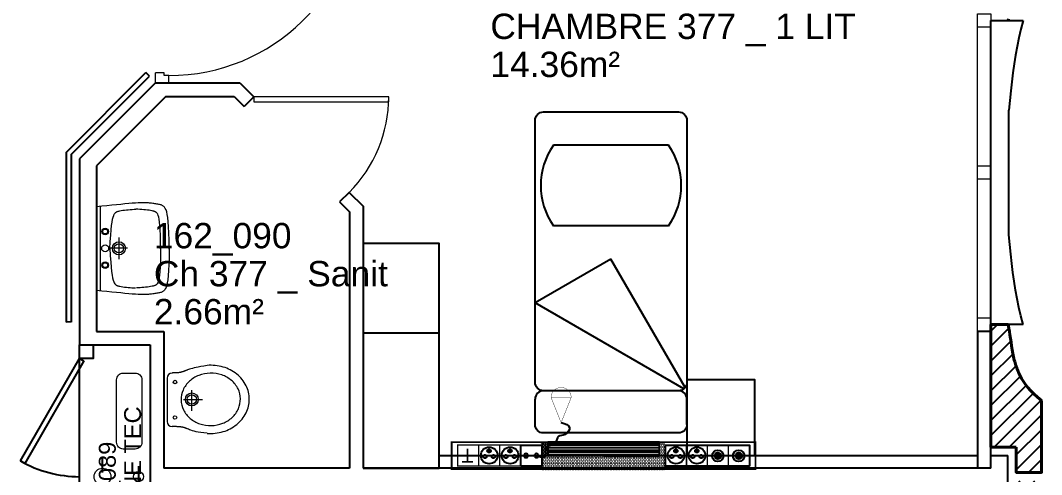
# Model space of a CAD drawing. Header units: metres. Extents: x 143.8 to 210.8, y 45.3 to 115.9.
# Drawn here: x 161.25 to 167.3, y 88.96 to 91.65 of the extents above; entities that cross this region are included whole.
import ezdxf

# ---------------------------------------------------------------- set-up
doc = ezdxf.new("R2010")
doc.units = ezdxf.units.M
doc.header["$LTSCALE"] = 0.6
doc.header["$MEASUREMENT"] = 0
for name, pattern in [('CACHÉ', [0.25, 0.125, -0.125]), ('CONTINU', [0]), ('HIDDEN2', [0.1875, 0.125, -0.0625])]:
    doc.linetypes.add(name, pattern=pattern)
doc.layers.get('0').update_dxf_attribs({"linetype": 'CONTINUOUS'})
for name, color, linetype in [('009 main courant', 181, 'CONTINUOUS'), ('400 Lits', 150, 'CONTINUOUS'), ('A_AGENC', 204, 'CONTINUOUS'), ('A_EQMP', 142, 'CONTINUOUS'), ('A_Etiqu_Gaine', 8, 'CONTINUOUS'), ('A_Etiqu_Gaine_code', 8, 'CONTINUOUS'), ('A_Etiqu_Local', 8, 'CONTINUOUS'), ('A_HACH_STRUC', 7, 'CONTINUOUS'), ('A_MUR_CLOIS', 8, 'CONTINU'), ('A_MURS_ALÈG', 7, 'CONTINU')]:
    doc.layers.add(name, color=color, linetype=linetype)
for name, color, linetype, lineweight in [('A_CHASS', 4, 'CONTINU', 0), ('A_MURS_STRU', 7, 'CONTINU', 40), ('A_PORTE', 8, 'CONTINU', 0), ('A_SANI', 5, 'CONTINU', 0)]:
    doc.layers.add(name, color=color, linetype=linetype, lineweight=lineweight)
doc.styles.add('Attribut', font='arial.ttf')
pattern_1 = [(0, (-148.712983, -85.579135), (0.0046875, 0.009375), [0, -0.009375])]

# ---------------------------------------------------------------- blocks, each defined once
blk = doc.blocks.new('TIRETTE-LIT')
at = {"layer": 'A_EQMP'}
h = blk.add_hatch(color=256, dxfattribs=at)
h.paths.add_polyline_path([(8.95, 3.75, 1), (6.05, 3.75, 1)])
h.paths.add_polyline_path([(6.05, -3.75, 1), (8.95, -3.75, 1)])
for p, q in [((0, 7.5), (0, -7.5)), ((15, 7.5), (0, 7.5)), ((15, -7.5), (15, 7.5)), ((0, -7.5), (15, -7.5))]:
    blk.add_line(p, q, dxfattribs=at)
at = {"layer": 'A_EQMP', "const_width": 0.24}
for points in [[(31.04, 21.42), (49.04, 28.62)], [(49.04, 28.62), (49.04, 14.22)], [(31.04, 21.42), (49.04, 14.22)]]:
    blk.add_lwpolyline(points, dxfattribs=at)
for points in [[(49.04, 14.22, 1), (49.04, 28.62, 1)], [(49.04, 27.42, 1.477033), (49.04, 27.42)]]:
    blk.add_lwpolyline(points, format="xyb", dxfattribs=at)
at = {"layer": 'A_EQMP'}
for centre in [(7.5, 3.75), (7.5, -3.75)]:
    blk.add_circle(centre, 1.45, dxfattribs=at)
blk.add_spline([(31.1, 21.54), (27.52, 27.45), (22.69, 24.22), (21.08, 19.57), (16.82, 17.32), (12.68, 10.42), (6.83, 9.91), (7.17, 3.87)], degree=3, dxfattribs=at)
blk = doc.blocks.new('A$C01C47C35')
at = {"layer": 'A_EQMP', "linetype": 'HIDDEN2'}
for points in [[(0.1237, 0.4052, 1), (0.0853, 0.4052, 1)], [(0.2478, 0.4052, 1), (0.2095, 0.4052, 1)], [(0.3424, 0.3767, 1), (0.3629, 0.3767, 1)], [(0.4665, 0.3767, 1), (0.487, 0.3767, 1)], [(1.4493, 0.3767, 1), (1.4697, 0.3767, 1)], [(1.5734, 0.3767, 1), (1.5939, 0.3767, 1)]]:
    blk.add_hatch(color=256, dxfattribs=at).paths.add_polyline_path(points)
at = {"layer": 'A_EQMP', "linetype": 'Continuous'}
h = blk.add_hatch(dxfattribs=at)
h.set_pattern_fill('DOTS', color=256, scale=0.15, style=0)
h.set_pattern_definition(pattern_1)
edge = h.paths.add_edge_path()
edge.add_line((1.2716, 0.4664), (1.2726, 0.4664))
edge.add_line((1.2726, 0.4664), (1.2726, 0.4839))
edge.add_line((1.2726, 0.4839), (0.5387, 0.4839))
edge.add_line((0.5387, 0.4839), (0.5387, 0.3239))
edge.add_line((0.5387, 0.3239), (0.574, 0.3239))
edge.add_line((0.574, 0.3239), (0.574, 0.4066))
edge.add_line((0.574, 0.4066), (0.905, 0.4066))
edge.add_line((0.905, 0.4066), (1.236, 0.4066))
edge.add_line((1.236, 0.4066), (1.236, 0.3499))
edge.add_spline(control_points=[(1.236, 0.3499), (1.2411, 0.3527), (1.2564, 0.3661), (1.2412, 0.4135), (1.2624, 0.4158), (1.2716, 0.4145)], knot_values=[28.337457, 28.337457, 28.337457, 28.337457, 30.502349, 36.382785, 39.476515, 39.476515, 39.476515, 39.476515], degree=3, periodic=0)
edge.add_line((1.2716, 0.4145), (1.2716, 0.4664))
at = {"layer": 'A_EQMP'}
h = blk.add_hatch(dxfattribs=at)
h.set_pattern_fill('PLASTI', color=1, scale=0.16551, style=0)
h.set_pattern_definition([(360, (-8.3594, 6.80946), (1e-17, 0.04137741), []), (360, (-8.3594, 6.81463), (1e-17, 0.04137741), []), (360, (-8.3594, 6.819804), (1e-17, 0.04137741), []), (360, (-8.3594, 6.83532), (1e-17, 0.04137741), [])])
h.paths.add_polyline_path([(1.236, 0.3239), (1.236, 0.4066), (0.905, 0.4066), (0.574, 0.4066), (0.574, 0.3239)])
at = {"layer": 'A_EQMP', "linetype": 'Continuous'}
h = blk.add_hatch(dxfattribs=at)
h.set_pattern_fill('DOTS', color=256, scale=0.15, style=0)
h.set_pattern_definition(pattern_1)
edge = h.paths.add_edge_path()
edge.add_spline(control_points=[(1.2716, 0.4145), (1.2624, 0.4158), (1.2412, 0.4135), (1.2564, 0.3661), (1.2411, 0.3527), (1.236, 0.3499)], knot_values=[28.337457, 28.337457, 28.337457, 28.337457, 31.431187, 37.311623, 39.476515, 39.476515, 39.476515, 39.476515], degree=3, periodic=0)
edge.add_line((1.236, 0.3499), (1.236, 0.3239))
edge.add_line((1.236, 0.3239), (1.2739, 0.3239))
edge.add_line((1.2739, 0.3239), (1.2739, 0.3423))
edge.add_line((1.2739, 0.3423), (1.2722, 0.3423))
edge.add_line((1.2722, 0.3423), (1.2722, 0.3423))
edge.add_line((1.2722, 0.3423), (1.2716, 0.3423))
edge.add_line((1.2716, 0.3423), (1.2716, 0.4145))
at = {"layer": 'A_EQMP'}
for p, q in [((0.574, 0.4066), (0.574, 0.3239)), ((0.905, 0.4066), (0.574, 0.4066)), ((0.905, 0.4066), (1.236, 0.4066)), ((1.236, 0.3239), (1.236, 0.4066)), ((0.574, 0.3239), (1.236, 0.3239))]:
    blk.add_line(p, q, dxfattribs=at)
for points, const_width in [([(1.805, 0.3239), (1.805, 0.4839), (0.005, 0.4839), (0.005, 0.3239)], 0.01), ([(0.5378, 0.3423), (0.5378, 0.4664), (0.0412, 0.4664), (0.0412, 0.3423)], 0.00828), ([(1.7688, 0.3423), (1.7688, 0.4664), (1.2722, 0.4664), (1.2722, 0.3423)], 0.00828)]:
    blk.add_lwpolyline(points, close=True, dxfattribs=dict(at, const_width=const_width))
at = {"layer": 'A_EQMP', "linetype": 'Continuous'}
blk.add_lwpolyline([(0.0412, 0.4664), (0.5378, 0.4664), (0.5378, 0.3423), (0.0412, 0.3423)], close=True, dxfattribs=at)
at = {"layer": 'A_EQMP', "const_width": 0.00828}
for points in [[(0.1654, 0.4664), (0.1654, 0.3423)], [(0.2895, 0.4664), (0.2895, 0.3423)], [(0.2895, 0.4664), (0.2895, 0.3423)], [(0.4136, 0.4664), (0.4136, 0.3423)], [(1.3964, 0.4664), (1.3964, 0.3423)], [(1.5205, 0.4664), (1.5205, 0.3423)], [(1.6446, 0.4664), (1.6446, 0.3423)], [(1.7688, 0.4664), (1.7688, 0.3423)]]:
    blk.add_lwpolyline(points, dxfattribs=at)
at = {"layer": 'A_EQMP'}
for centre, radius in [((0.1045, 0.4058), 0.0338), ((0.1045, 0.4052), 0.0192), ((0.2286, 0.4058), 0.0338), ((0.2286, 0.4052), 0.0192), ((0.3517, 0.4036), 0.0493), ((0.4759, 0.4036), 0.0493), ((1.4586, 0.4036), 0.0493), ((1.5827, 0.4036), 0.0493)]:
    blk.add_circle(centre, radius, dxfattribs=at)
at = {"layer": 'A_EQMP', "linetype": 'HIDDEN2'}
for centre in [(0.3265, 0.41), (0.3526, 0.3767), (0.3769, 0.41), (0.4506, 0.41), (0.4768, 0.3767), (0.5011, 0.41), (1.4334, 0.41), (1.4595, 0.3767), (1.4838, 0.41), (1.5575, 0.41), (1.5836, 0.3767), (1.6079, 0.41)]:
    blk.add_circle(centre, 0.0102, dxfattribs=at)
at = {"layer": 'A_EQMP', "linetype": 'HIDDEN2', "xscale": -0.00827548159, "yscale": 0.00827548159, "zscale": 0.00827548159, "rotation": 90}
blk.add_blockref('TIRETTE-LIT', (1.3337, 0.4664), dxfattribs=at)
at = {"layer": 'A_EQMP', "linetype": 'HIDDEN2', "insert": (1.6759, 0.4453), "char_height": 0.082755, "width": 0.124132, "attachment_point": 1}
blk.add_mtext('\\fArial|b0|i0|c0|p34;T', dxfattribs=at)
blk = doc.blocks.new('A_Etiqu_Local')
at = {"style": 'Attribut', "flags": 1}
for tag, p in [('CODE_HOPITAL', (-0.4463, 1.632)), ('CODE_SITE', (-0.4463, 1.407)), ('CODE_BATIMENT', (-0.4463, 1.182)), ('CODE_SECTEUR', (-0.4463, 0.957)), ('CODE_ETAGE', (-0.4463, 0.732)), ('NOM_NORMALISE', (-0.4463, -0.843)), ('SECTEUR_ACTIVITE', (-0.4463, -1.068)), ('SOUS_SECTEUR_ACTIVITE', (-0.4463, -1.293)), ('VOLUME', (-0.4463, -1.518)), ('SERVICE', (-0.4463, -1.743)), ('CODE_UG', (-0.4463, -1.968)), ('CODE_UA', (-0.4463, -2.193)), ('CODE_POLE', (-0.4463, -2.418)), ('OCCUPANT_EXTERNE', (-0.4463, -2.643)), ('DISPONIBILITE', (-0.4463, -2.868)), ('ACCES_HANDICAPES', (-0.4463, -3.093)), ('NATURE_SOL', (-0.4463, -3.318)), ('RISQUE_LABORATOIRE', (-0.4463, -3.543)), ('AMIANTE', (-0.4463, -3.768))]:
    blk.add_attdef(tag, p, '', height=0.15, dxfattribs=at)
at = {"layer": 'A_Etiqu_Local', "style": 'Attribut'}
for tag, p in [('CODE_PIECE', (-0.4463, 0.282)), ('NOM_USAGE', (-0.4463, 0.057)), ('SURFACE', (-0.4463, -0.168))]:
    blk.add_attdef(tag, p, '', height=0.15, dxfattribs=at)
blk = doc.blocks.new('A_Etiqu_Gaine')
at = {"style": 'Attribut', "flags": 1}
for tag, p in [('CODE_HOPITAL', (-0.4323, 0.8651)), ('CODE_SITE', (-0.4323, 0.7151)), ('CODE_BATIMENT', (-0.4323, 0.5651)), ('CODE_SECTEUR', (-0.4323, 0.4151)), ('CODE_ETAGE', (-0.4323, 0.2651)), ('NOM_NORMALISE', (-0.4323, -0.3349)), ('SECTEUR_ACTIVITE', (-0.4323, -0.4849)), ('SOUS_SECTEUR_ACTIVITE', (-0.4323, -0.6349)), ('SURFACE', (-0.4323, -0.7849)), ('CODE_UG', (-0.4323, -0.9349)), ('CODE_POLE', (-0.4323, -1.0849)), ('AMIANTE', (-0.4323, -1.2349))]:
    blk.add_attdef(tag, p, '', height=0.1, dxfattribs=at)
at = {"layer": 'A_Etiqu_Gaine', "style": 'Attribut'}
blk.add_attdef('NOM_USAGE', (-0.4323, -0.1849), '', height=0.1, dxfattribs=at)
at = {"layer": 'A_Etiqu_Gaine_code', "style": 'Attribut'}
blk.add_attdef('CODE_PIECE', (-0.4323, -0.0349), '', height=0.1, dxfattribs=at)
blk = doc.blocks.new('BROCA2-G683')
at = {"layer": '400 Lits', "linetype": 'Continuous'}
for p, q in [((19.799994, 44.654655), (19.349993, 44.394844)), ((20.239107, 43.894085), (19.799994, 44.654655)), ((20.231138, 43.886116), (19.349993, 44.394844)), ((20.199995, 43.875229), (19.399992, 43.875229)), ((19.349993, 43.675232), (19.349993, 43.825226)), ((20.249994, 43.675232), (20.249994, 43.825226))]:
    blk.add_line(p, q, dxfattribs=at)
for points in [[(19.349993, 43.924957), (19.349993, 45.475227, -0.414213), (19.399992, 45.525227), (20.199995, 45.52523, -0.414214), (20.249995, 45.475227), (20.249994, 43.924957)], [(20.249994, 43.925232, -0.414213), (20.199995, 43.875232), (19.399992, 43.875229, -0.414214), (19.349992, 43.925232)], [(20.249994, 43.825226, 0.414213), (20.199995, 43.875226), (19.399992, 43.875229, 0.414214), (19.349992, 43.825226)], [(20.249994, 43.675232, -0.414213), (20.199995, 43.625232), (19.399992, 43.625229, -0.414214), (19.349992, 43.675232)]]:
    blk.add_lwpolyline(points, format="xyb", dxfattribs=at)
blk = doc.blocks.new('BROCA2-G904')
at = {"layer": '400 Lits', "linetype": 'Continuous'}
for p, q in [((29.340822, 67.299042), (28.659243, 67.299042)), ((29.340822, 66.821945), (28.659243, 66.821945))]:
    blk.add_line(p, q, dxfattribs=at)
for start, end in [(145.008072, 214.992089), (325.007448, 34.99223)]:
    blk.add_arc((29.000032, 67.060493), 0.415985, start, end, dxfattribs=at)

msp = doc.modelspace()

# ---------------------------------------------------------------- hatches: boundary and pattern name
at = {"layer": 'A_HACH_STRUC'}
h = msp.add_hatch(dxfattribs=at)
h.set_pattern_fill('ANSI31', color=8, scale=0.5, angle=359.76959, style=0)
h.set_pattern_definition([(44.7696, (166.99984, 88.046487), (-0.044016, 0.0443715), [])])
h.paths.add_polyline_path([(167.2999, 89.3966), (167.275, 89.4169), (167.2532, 89.4367), (167.2343, 89.4559), (167.218, 89.4745), (167.2039, 89.4926), (167.1919, 89.5102), (167.1817, 89.5271), (167.173, 89.5436), (167.1654, 89.5595), (167.1589, 89.5749), (167.1558, 89.5824), (167.153, 89.5899), (167.1503, 89.5973), (167.1477, 89.6048), (167.1452, 89.6125), (167.1428, 89.6204), (167.1406, 89.6285), (167.1384, 89.637), (167.1362, 89.6459), (167.1341, 89.6553), (167.13, 89.6756), (167.126, 89.6973), (167.1222, 89.72), (167.1187, 89.7428), (167.1153, 89.7652), (167.1122, 89.7864), (167.1093, 89.8058), (167.1068, 89.8228), (167.1045, 89.8366), (167.1027, 89.8466), (166.9998, 89.8466), (166.9998, 89.1215), (167.1499, 89.1215), (167.1499, 88.9716), (167.2999, 88.9716)])
h.paths.add_polyline_path([(167.2999, 88.9216), (167.1499, 88.9216), (167.1499, 88.7717), (166.9998, 88.7717), (166.9998, 88.0466), (167.1027, 88.0465), (167.1045, 88.0565), (167.1068, 88.0703), (167.1093, 88.0873), (167.1122, 88.1067), (167.1153, 88.1279), (167.1187, 88.1503), (167.1222, 88.1731), (167.126, 88.1958), (167.13, 88.2176), (167.1341, 88.2378), (167.1362, 88.2472), (167.1384, 88.2561), (167.1406, 88.2646), (167.1428, 88.2728), (167.1452, 88.2806), (167.1477, 88.2883), (167.1503, 88.2958), (167.153, 88.3033), (167.1558, 88.3107), (167.1589, 88.3182), (167.1654, 88.3336), (167.173, 88.3495), (167.1817, 88.366), (167.1919, 88.383), (167.2039, 88.4005), (167.218, 88.4186), (167.2343, 88.4372), (167.2532, 88.4565), (167.275, 88.4762), (167.2999, 88.4966)])

# ---------------------------------------------------------------- linework, layer by layer
at = {"layer": '009 main courant', "color": 8, "linetype": 'Continuous'}
for p, q in [((161.5199, 90.8653), (161.9933, 91.3388)), ((161.5499, 90.8529), (162.0145, 91.3175)), ((162.0145, 91.3175), (161.9933, 91.3388)), ((161.5199, 90.8653), (161.5199, 89.8619)), ((161.5499, 90.8529), (161.5499, 89.8619)), ((161.5499, 89.862), (161.5199, 89.8619))]:
    msp.add_line(p, q, dxfattribs=at)
at = {"layer": 'A_AGENC', "color": 8, "linetype": 'Continuous'}
for p, q in [((161.2499, 89.0402), (161.5999, 89.6465)), ((161.6258, 89.6315), (161.2758, 89.0252)), ((161.5999, 89.6465), (161.6258, 89.6315)), ((161.2758, 89.0252), (161.2499, 89.0402))]:
    msp.add_line(p, q, dxfattribs=at)
for points in [[(161.5999, 89.7265), (161.6799, 89.7265), (161.6799, 89.6465), (161.5999, 89.6465)], [(161.5999, 88.2465), (161.6799, 88.2465), (161.6799, 88.1665), (161.5999, 88.1665), (161.5999, 89.7265)]]:
    msp.add_lwpolyline(points, dxfattribs=at)
msp.add_arc((161.5999, 89.6465), 0.7, 240.00001, 270, dxfattribs=at)
at = {"layer": 'A_CHASS', "color": 8, "linetype": 'Continuous'}
for p, q in [((166.9198, 89.8866), (166.9198, 91.6066)), ((166.9998, 91.6066), (166.9998, 89.8866))]:
    msp.add_line(p, q, dxfattribs=at)
at = {"layer": 'A_CHASS', "color": 8, "linetype": 'CACHÉ'}
for points in [[(166.9998, 91.6066), (166.9198, 91.6066), (166.9198, 91.6866), (166.9998, 91.6866)], [(166.9998, 90.7066), (166.9198, 90.7066), (166.9198, 90.7866), (166.9998, 90.7866)], [(166.9998, 89.8066), (166.9198, 89.8066), (166.9198, 89.8866), (166.9998, 89.8866)]]:
    msp.add_lwpolyline(points, close=True, dxfattribs=at)
at = {"layer": 'A_EQMP', "color": 8, "linetype": 'Continuous'}
for p, q in [((163.7299, 89.7966), (163.2799, 89.7966)), ((161.7361, 88.9716), (161.7361, 89.0595)), ((163.7299, 89.0714), (166.9198, 89.0714)), ((161.9499, 89.008), (161.9499, 88.8851))]:
    msp.add_line(p, q, dxfattribs=at)
msp.add_lwpolyline([(163.2799, 88.9966), (163.7299, 88.9966), (163.7299, 90.3269), (163.2799, 90.3269)], close=True, dxfattribs=at)
msp.add_lwpolyline([(165.1999, 89.0714), (165.1999, 89.5214), (165.5999, 89.5214), (165.5999, 89.0714)], dxfattribs=at)
at = {"layer": 'A_MUR_CLOIS', "color": 8, "linetype": 'Continuous'}
for p, q in [((162.0499, 91.2768), (161.5999, 90.8268)), ((162.0499, 91.2768), (162.5499, 91.2768)), ((162.5499, 91.2768), (162.632, 91.1946)), ((162.1113, 91.1968), (161.6999, 90.7853)), ((162.1113, 91.1968), (162.5167, 91.1968)), ((162.5167, 91.1968), (162.5754, 91.138)), ((162.632, 91.1946), (162.5754, 91.138)), ((161.5999, 90.8268), (161.5999, 89.7265)), ((161.6999, 90.7853), (161.6999, 89.8065)), ((163.1977, 90.6289), (163.1411, 90.5724)), ((163.1411, 90.5724), (163.1999, 90.5136)), ((163.1977, 90.6289), (163.2799, 90.5468)), ((163.1999, 90.5136), (163.1999, 88.9965)), ((163.2799, 90.5468), (163.2799, 88.9965)), ((161.6999, 89.8065), (162.0994, 89.8065)), ((162.0994, 89.8065), (162.0994, 88.9965)), ((161.5999, 89.7265), (162.0194, 89.7265)), ((162.0194, 89.7265), (162.0194, 88.1665)), ((166.9998, 89.0714), (167.0998, 89.0714)), ((167.0998, 88.8217), (167.0998, 89.0714)), ((163.1999, 88.9965), (162.0994, 88.9965)), ((166.9998, 88.9965), (163.2799, 88.9965))]:
    msp.add_line(p, q, dxfattribs=at)
msp.add_lwpolyline([(166.9998, 88.9966), (166.9998, 89.8066), (166.9198, 89.8066), (166.9198, 88.9966)], dxfattribs=at)
at = {"layer": 'A_MURS_ALÈG', "color": 8, "linetype": 'Continuous'}
msp.add_line((166.9998, 89.8466), (166.9998, 91.6466), dxfattribs=at)
at = {"layer": 'A_MURS_ALÈG', "color": 8, "ltscale": 200}
for p, q in [((166.9998, 91.6466), (167.1898, 91.6466)), ((167.1898, 91.6466), (167.1774, 91.5954)), ((167.166, 91.5444), (167.1557, 91.4933)), ((167.1774, 91.5954), (167.166, 91.5444)), ((167.1557, 91.4933), (167.1463, 91.4419)), ((167.1463, 91.4419), (167.1378, 91.3901)), ((167.1378, 91.3901), (167.1302, 91.3375)), ((167.1302, 91.3375), (167.1233, 91.284)), ((167.1233, 91.284), (167.1171, 91.2294)), ((167.1171, 91.2294), (167.1115, 91.1735)), ((167.1115, 91.1735), (167.1064, 91.116)), ((167.1064, 90.3772), (167.1064, 91.116)), ((167.1115, 90.3197), (167.1064, 90.3772)), ((167.1171, 90.2637), (167.1115, 90.3197)), ((167.1233, 90.2091), (167.1171, 90.2637)), ((167.1302, 90.1556), (167.1233, 90.2091)), ((167.1378, 90.1031), (167.1302, 90.1556)), ((167.1463, 90.0512), (167.1378, 90.1031)), ((167.1557, 89.9998), (167.1463, 90.0512)), ((167.166, 89.9487), (167.1557, 89.9998)), ((167.1774, 89.8977), (167.166, 89.9487)), ((167.1898, 89.8466), (166.9998, 89.8466)), ((167.1898, 89.8466), (167.1774, 89.8977))]:
    msp.add_line(p, q, dxfattribs=at)
at = {"layer": 'A_MURS_STRU', "color": 8, "linetype": 'Continuous'}
for p, q in [((167.1027, 89.8467), (166.9998, 89.8466)), ((166.9998, 89.8466), (166.9998, 89.1215)), ((167.1499, 89.1215), (166.9998, 89.1215))]:
    msp.add_line(p, q, dxfattribs=at)
for points in [[(167.1045, 91.6565), (167.1027, 91.6465)], [(167.2999, 89.3966), (167.275, 89.4169), (167.2532, 89.4367), (167.2343, 89.4559), (167.218, 89.4745), (167.2039, 89.4926), (167.1919, 89.5102), (167.1817, 89.5271), (167.173, 89.5436), (167.1654, 89.5595), (167.1589, 89.5749), (167.1589, 89.5749), (167.1558, 89.5824), (167.153, 89.5899), (167.1503, 89.5973), (167.1477, 89.6048), (167.1452, 89.6125), (167.1428, 89.6204), (167.1406, 89.6285), (167.1384, 89.637), (167.1362, 89.6459), (167.1341, 89.6553), (167.1341, 89.6553), (167.13, 89.6756), (167.126, 89.6973), (167.1222, 89.72), (167.1187, 89.7428), (167.1153, 89.7652), (167.1122, 89.7864), (167.1093, 89.8058), (167.1068, 89.8228), (167.1045, 89.8366), (167.1027, 89.8467)], [(167.1499, 89.1215), (167.1499, 88.9716), (167.2999, 88.9716), (167.2999, 89.3966)]]:
    msp.add_lwpolyline(points, dxfattribs=at)
at = {"layer": 'A_PORTE', "color": 8, "linetype": 'Continuous'}
for p, q in [((162.1021, 91.3366), (162.0499, 91.3366)), ((162.0499, 91.2768), (162.0499, 91.3366)), ((162.1021, 91.3206), (162.1021, 91.3366)), ((162.1299, 91.3206), (162.1021, 91.3206)), ((162.1299, 91.2768), (162.1299, 91.3206)), ((162.0499, 91.2768), (162.1299, 91.2768))]:
    msp.add_line(p, q, dxfattribs=at)
msp.add_lwpolyline([(162.632, 91.1646), (163.432, 91.1646), (163.432, 91.1946), (162.632, 91.1946)], close=True, dxfattribs=at)
at = {"layer": 'A_PORTE', "color": 8}
msp.add_arc((162.1299, 92.4526), 1.132, 270, 358.48138, dxfattribs=at)
at = {"layer": 'A_PORTE', "color": 8, "linetype": 'Continuous'}
msp.add_arc((162.632, 91.1946), 0.8, 314.99999, 0, dxfattribs=at)
at = {"layer": 'A_SANI', "color": 8, "linetype": 'Continuous'}
for p, q in [((161.7313, 90.5467), (161.6999, 90.5436)), ((161.6999, 90.0482), (161.6999, 90.5436)), ((161.7248, 90.0482), (161.7248, 90.5436)), ((161.7616, 90.5497), (161.7313, 90.5467)), ((161.7906, 90.5526), (161.7616, 90.5497)), ((161.8183, 90.5554), (161.7906, 90.5526)), ((161.8444, 90.558), (161.8183, 90.5554)), ((161.8688, 90.5604), (161.8444, 90.558)), ((161.8915, 90.5625), (161.8688, 90.5604)), ((161.9121, 90.5643), (161.8915, 90.5625)), ((161.9307, 90.5657), (161.9121, 90.5643)), ((161.9471, 90.5668), (161.9307, 90.5657)), ((161.9544, 90.5672), (161.9471, 90.5668)), ((161.9612, 90.5674), (161.9544, 90.5672)), ((161.9676, 90.5676), (161.9612, 90.5674)), ((161.9736, 90.5677), (161.9676, 90.5676)), ((161.9794, 90.5677), (161.9736, 90.5677)), ((161.9851, 90.5675), (161.9794, 90.5677)), ((161.9907, 90.5673), (161.9851, 90.5675)), ((161.9963, 90.567), (161.9907, 90.5673)), ((162.002, 90.5667), (161.9963, 90.567)), ((162.0079, 90.5662), (162.002, 90.5667)), ((162.0141, 90.5656), (162.0079, 90.5662)), ((162.0205, 90.565), (162.0141, 90.5656)), ((162.027, 90.5643), (162.0205, 90.565)), ((162.0336, 90.5636), (162.027, 90.5643)), ((162.0401, 90.5628), (162.0336, 90.5636)), ((162.0466, 90.5619), (162.0401, 90.5628)), ((162.0528, 90.561), (162.0466, 90.5619)), ((162.0589, 90.56), (162.0528, 90.561)), ((162.0646, 90.559), (162.0589, 90.56)), ((162.0699, 90.558), (162.0646, 90.559)), ((162.0748, 90.5569), (162.0699, 90.558)), ((162.0792, 90.5558), (162.0748, 90.5569)), ((162.0832, 90.5546), (162.0792, 90.5558)), ((162.0869, 90.5532), (162.0832, 90.5546)), ((162.0903, 90.5517), (162.0869, 90.5532)), ((162.0934, 90.5501), (162.0903, 90.5517)), ((162.0962, 90.5482), (162.0934, 90.5501)), ((162.0989, 90.546), (162.0962, 90.5482)), ((162.1014, 90.5436), (162.0989, 90.546)), ((162.1038, 90.5409), (162.1014, 90.5436)), ((162.1083, 90.5342), (162.1038, 90.5409)), ((162.1125, 90.5255), (162.1083, 90.5342)), ((162.1163, 90.514), (162.1125, 90.5255)), ((162.1198, 90.4989), (162.1163, 90.514)), ((162.1229, 90.4796), (162.1198, 90.4989)), ((162.1256, 90.4553), (162.1229, 90.4796)), ((162.1278, 90.4253), (162.1256, 90.4553)), ((162.1295, 90.3889), (162.1278, 90.4253)), ((162.1308, 90.3454), (162.1295, 90.3889)), ((161.8334, 90.3611), (161.8334, 90.2346)), ((162.1316, 90.2939), (162.1308, 90.3454)), ((161.8845, 90.2979), (161.7823, 90.2979)), ((162.1316, 90.2979), (162.1308, 90.2465)), ((162.1308, 90.2465), (162.1295, 90.2029)), ((162.1278, 90.1665), (162.1256, 90.1365)), ((162.1295, 90.2029), (162.1278, 90.1665)), ((162.1198, 90.0929), (162.1163, 90.0778)), ((162.1229, 90.1122), (162.1198, 90.0929)), ((162.1256, 90.1365), (162.1229, 90.1122)), ((161.7313, 90.0452), (161.6999, 90.0482)), ((161.7616, 90.0421), (161.7313, 90.0452)), ((161.7906, 90.0392), (161.7616, 90.0421)), ((161.8183, 90.0364), (161.7906, 90.0392)), ((161.8444, 90.0338), (161.8183, 90.0364)), ((161.8688, 90.0314), (161.8444, 90.0338)), ((161.8915, 90.0293), (161.8688, 90.0314)), ((161.9121, 90.0275), (161.8915, 90.0293)), ((161.9307, 90.0261), (161.9121, 90.0275)), ((161.9471, 90.025), (161.9307, 90.0261)), ((161.9544, 90.0246), (161.9471, 90.025)), ((161.9612, 90.0244), (161.9544, 90.0246)), ((161.9676, 90.0242), (161.9612, 90.0244)), ((161.9736, 90.0241), (161.9676, 90.0242)), ((161.9794, 90.0241), (161.9736, 90.0241)), ((161.9851, 90.0243), (161.9794, 90.0241)), ((161.9907, 90.0245), (161.9851, 90.0243)), ((161.9963, 90.0248), (161.9907, 90.0245)), ((162.002, 90.0252), (161.9963, 90.0248)), ((162.0079, 90.0256), (162.002, 90.0252)), ((162.0141, 90.0262), (162.0079, 90.0256)), ((162.0205, 90.0268), (162.0141, 90.0262)), ((162.027, 90.0275), (162.0205, 90.0268)), ((162.0336, 90.0282), (162.027, 90.0275)), ((162.0401, 90.029), (162.0336, 90.0282)), ((162.0466, 90.0299), (162.0401, 90.029)), ((162.0528, 90.0308), (162.0466, 90.0299)), ((162.0589, 90.0318), (162.0528, 90.0308)), ((162.0646, 90.0328), (162.0589, 90.0318)), ((162.0699, 90.0338), (162.0646, 90.0328)), ((162.0748, 90.0349), (162.0699, 90.0338)), ((162.0792, 90.036), (162.0748, 90.0349)), ((162.0832, 90.0372), (162.0792, 90.036)), ((162.0869, 90.0386), (162.0832, 90.0372)), ((162.0903, 90.0401), (162.0869, 90.0386)), ((162.0934, 90.0417), (162.0903, 90.0401)), ((162.0962, 90.0436), (162.0934, 90.0417)), ((162.0989, 90.0458), (162.0962, 90.0436)), ((162.1014, 90.0482), (162.0989, 90.0458)), ((162.1038, 90.051), (162.1014, 90.0482)), ((162.1083, 90.0576), (162.1038, 90.051)), ((162.1125, 90.0663), (162.1083, 90.0576)), ((162.1163, 90.0778), (162.1125, 90.0663)), ((162.1514, 89.5602), (162.1482, 89.56)), ((162.1194, 89.5301), (162.1194, 89.2729)), ((162.2652, 89.3355), (162.2652, 89.4576)), ((162.2163, 89.4039), (162.3286, 89.4039)), ((162.1514, 89.2428), (162.1482, 89.2429))]:
    msp.add_line(p, q, dxfattribs=at)
for points in [[(161.7787, 90.2948), (161.7817, 90.3387), (161.7846, 90.3759), (161.7875, 90.4071), (161.7904, 90.4327), (161.7933, 90.4534), (161.7963, 90.4698), (161.7993, 90.4826), (161.8024, 90.4923), (161.8056, 90.4996), (161.809, 90.505), (161.809, 90.505), (161.8107, 90.5072), (161.8124, 90.5091), (161.8143, 90.5108), (161.8163, 90.5122), (161.8184, 90.5135), (161.8207, 90.5146), (161.8232, 90.5156), (161.8258, 90.5165), (161.8288, 90.5174), (161.832, 90.5182), (161.832, 90.5182), (161.8393, 90.5198), (161.8477, 90.5213), (161.857, 90.5228), (161.867, 90.5242), (161.8776, 90.5255), (161.8887, 90.5267), (161.9001, 90.5277), (161.9116, 90.5285), (161.9231, 90.5291), (161.9345, 90.5295)], [(162.0807, 90.2948), (162.0803, 90.3387), (162.0795, 90.3759), (162.0782, 90.4071), (162.0765, 90.4327), (162.0744, 90.4534), (162.072, 90.4698), (162.0693, 90.4826), (162.0664, 90.4923), (162.0633, 90.4996), (162.06, 90.505), (162.06, 90.505), (162.0582, 90.5072), (162.0565, 90.5091), (162.0546, 90.5108), (162.0526, 90.5122), (162.0505, 90.5135), (162.0482, 90.5146), (162.0458, 90.5156), (162.0431, 90.5165), (162.0401, 90.5174), (162.0369, 90.5182), (162.0369, 90.5182), (162.0296, 90.5198), (162.0212, 90.5213), (162.0119, 90.5228), (162.0019, 90.5242), (161.9913, 90.5255), (161.9802, 90.5267), (161.9688, 90.5277), (161.9573, 90.5285), (161.9458, 90.5291), (161.9344, 90.5295)], [(161.7787, 90.2981), (161.7817, 90.2542), (161.7846, 90.2169), (161.7875, 90.1858), (161.7904, 90.1602), (161.7933, 90.1395), (161.7963, 90.123), (161.7993, 90.1103), (161.8024, 90.1006), (161.8056, 90.0933), (161.809, 90.0879), (161.809, 90.0879), (161.8107, 90.0857), (161.8124, 90.0838), (161.8143, 90.0821), (161.8163, 90.0806), (161.8184, 90.0794), (161.8207, 90.0782), (161.8232, 90.0772), (161.8258, 90.0763), (161.8288, 90.0755), (161.832, 90.0747), (161.832, 90.0747), (161.8393, 90.0731), (161.8477, 90.0716), (161.8569, 90.0701), (161.8669, 90.0686), (161.8774, 90.0674), (161.8882, 90.0662), (161.8993, 90.0652), (161.9105, 90.0644), (161.9215, 90.0638), (161.9323, 90.0634)], [(162.0807, 90.2981), (162.0803, 90.2542), (162.0795, 90.2169), (162.0782, 90.1858), (162.0765, 90.1602), (162.0744, 90.1395), (162.072, 90.123), (162.0693, 90.1103), (162.0664, 90.1006), (162.0633, 90.0933), (162.06, 90.0879), (162.06, 90.0879), (162.0582, 90.0857), (162.0565, 90.0838), (162.0546, 90.0821), (162.0526, 90.0806), (162.0505, 90.0794), (162.0482, 90.0782), (162.0458, 90.0772), (162.0431, 90.0763), (162.0401, 90.0755), (162.0369, 90.0747), (162.0369, 90.0747), (162.0296, 90.0731), (162.0212, 90.0716), (162.012, 90.0701), (162.0021, 90.0686), (161.9916, 90.0674), (161.9807, 90.0662), (161.9696, 90.0652), (161.9584, 90.0644), (161.9474, 90.0638), (161.9366, 90.0634)], [(162.3555, 89.6041), (162.3361, 89.6012), (162.319, 89.5983), (162.3038, 89.5954), (162.2904, 89.5926), (162.2788, 89.5899), (162.2687, 89.5872), (162.2599, 89.5847), (162.2523, 89.5823), (162.2457, 89.5801), (162.2399, 89.5781), (162.2399, 89.5781), (162.2373, 89.5771), (162.2349, 89.5762), (162.2326, 89.5753), (162.2303, 89.5745), (162.2282, 89.5737), (162.2261, 89.5729), (162.224, 89.5721), (162.222, 89.5714), (162.2199, 89.5707), (162.2179, 89.5699), (162.2179, 89.5699), (162.2157, 89.5692), (162.2136, 89.5685), (162.2113, 89.5677), (162.2091, 89.567), (162.2068, 89.5664), (162.2045, 89.5657), (162.2023, 89.5651), (162.2, 89.5645), (162.1977, 89.5639), (162.1955, 89.5634), (162.1955, 89.5634), (162.191, 89.5625), (162.1867, 89.5618), (162.1824, 89.5613), (162.1781, 89.5609), (162.1739, 89.5606), (162.1696, 89.5604), (162.1652, 89.5602), (162.1607, 89.5602), (162.1561, 89.5602), (162.1514, 89.5602)], [(162.3555, 89.2037), (162.3361, 89.2054), (162.319, 89.2075), (162.3038, 89.2099), (162.2904, 89.2126), (162.2788, 89.2154), (162.2687, 89.2184), (162.2599, 89.2213), (162.2523, 89.2241), (162.2457, 89.2268), (162.2399, 89.2292), (162.2399, 89.2292), (162.2373, 89.2303), (162.2349, 89.2313), (162.2326, 89.2323), (162.2303, 89.2332), (162.2282, 89.234), (162.2261, 89.2347), (162.224, 89.2354), (162.222, 89.2361), (162.2199, 89.2367), (162.2179, 89.2373), (162.2179, 89.2373), (162.2157, 89.2378), (162.2136, 89.2383), (162.2113, 89.2388), (162.2091, 89.2392), (162.2068, 89.2396), (162.2045, 89.24), (162.2023, 89.2403), (162.2, 89.2406), (162.1977, 89.2409), (162.1955, 89.2411), (162.1955, 89.2411), (162.191, 89.2416), (162.1867, 89.2419), (162.1824, 89.2422), (162.1781, 89.2424), (162.1739, 89.2426), (162.1696, 89.2427), (162.1652, 89.2427), (162.1607, 89.2428), (162.1561, 89.2428), (162.1514, 89.2428)]]:
    msp.add_lwpolyline(points, dxfattribs=at)
for points in [[(162.3562, 89.2028, 0.092603), (162.4511, 89.213, 0.097518), (162.5314, 89.2554, 0.107322), (162.5871, 89.3248, 0.116228), (162.606, 89.4049, 0.11669), (162.5871, 89.485, 0.108258), (162.5314, 89.5539, 0.098236), (162.4512, 89.5955, 0.092772), (162.3562, 89.6048, 0.094013)], [(162.539, 89.4657, 0.102556), (162.4995, 89.5163, 0.093461), (162.4427, 89.5485, 0.177132), (162.3063, 89.5457, 0.093461), (162.2509, 89.5111, 0.102556), (162.2135, 89.459, 0.222887), (162.2159, 89.3421, 0.102556), (162.2555, 89.2916, 0.093461), (162.3122, 89.2593, 0.177234), (162.4487, 89.2622, 0.093461), (162.504, 89.2967, 0.102556), (162.5414, 89.3488, 0.222732), (162.539, 89.4657)]]:
    msp.add_lwpolyline(points, format="xyb", dxfattribs=at)
msp.add_lwpolyline([(161.8594, 89.56), (161.9294, 89.56, -0.414214), (161.9694, 89.52), (161.9694, 89.15, -0.414214), (161.9294, 89.11), (161.8594, 89.11, -0.414214), (161.8194, 89.15), (161.8194, 89.52, -0.414214)], format="xyb", close=True, dxfattribs=at)
for centre, radius in [((161.7519, 90.3974), 0.0189), ((161.7519, 90.3974), 0.0144), ((161.8334, 90.2979), 0.0387), ((161.7519, 90.2979), 0.0204), ((161.8334, 90.2979), 0.0274), ((161.7519, 90.1984), 0.0189), ((161.7519, 90.1984), 0.0144), ((162.1655, 89.5064), 0.0105), ((162.2652, 89.4039), 0.0383), ((162.2652, 89.4039), 0.0276), ((162.1655, 89.2965), 0.0105), ((161.7361, 88.9466), 0.05), ((161.9499, 88.9466), 0.03)]:
    msp.add_circle(centre, radius, dxfattribs=at)
for centre, start, end in [((162.1494, 89.5301), 92.1835, 180.00001), ((162.1494, 89.2729), 180.00001, 267.81647)]:
    msp.add_arc(centre, 0.03, start, end, dxfattribs=at)

# ---------------------------------------------------------------- block references
at = {"layer": '400 Lits', "color": 8}
for name, p in [('BROCA2-G683', (144.9488, 45.5798)), ('BROCA2-G904', (135.7488, 23.6093))]:
    msp.add_blockref(name, p, dxfattribs=at)
at = {"layer": 'A_EQMP', "color": 8, "linetype": 'Continuous', "rotation": 180}
msp.add_blockref('A$C01C47C35', (165.6098, 89.4755), dxfattribs=at)
at = {"layer": 'A_Etiqu_Gaine', "color": 8}
ref = msp.add_blockref('A_Etiqu_Gaine', (161.7798, 89.042), dxfattribs=dict(at, rotation=90))
ref.add_attrib('CODE_PIECE', '162_089', (161.8146, 88.6097), dxfattribs={"layer": 'A_Etiqu_Gaine_code', "height": 0.1, "rotation": 90, "style": 'Attribut'})
ref.add_attrib('NOM_USAGE', 'GAINE TEC', (161.9646, 88.6097), dxfattribs={"height": 0.1, "rotation": 90, "style": 'Attribut'})
at = {"layer": 'A_Etiqu_Local', "color": 8}
ref = msp.add_blockref('A_Etiqu_Local', (164.4805, 91.4797), dxfattribs=at)
ref.add_attrib('CODE_PIECE', '165_091', (164.0342, 91.7617), dxfattribs={"height": 0.15, "style": 'Attribut'})
ref.add_attrib('NOM_USAGE', 'CHAMBRE 377 _ 1 LIT', (164.0342, 91.5367), dxfattribs={"height": 0.15, "style": 'Attribut'})
ref.add_attrib('SURFACE', '14.36m²', (164.0342, 91.3117), dxfattribs={"height": 0.15, "style": 'Attribut'})
ref = msp.add_blockref('A_Etiqu_Local', (162.4869, 90.016), dxfattribs=at)
ref.add_attrib('CODE_PIECE', '162_090', (162.0405, 90.298), dxfattribs={"height": 0.15, "style": 'Attribut'})
ref.add_attrib('NOM_USAGE', 'Ch 377 _ Sanit', (162.0405, 90.073), dxfattribs={"height": 0.15, "style": 'Attribut'})
ref.add_attrib('SURFACE', '2.66m²', (162.0405, 89.848), dxfattribs={"height": 0.15, "style": 'Attribut'})

doc.saveas('drawing.dxf')
